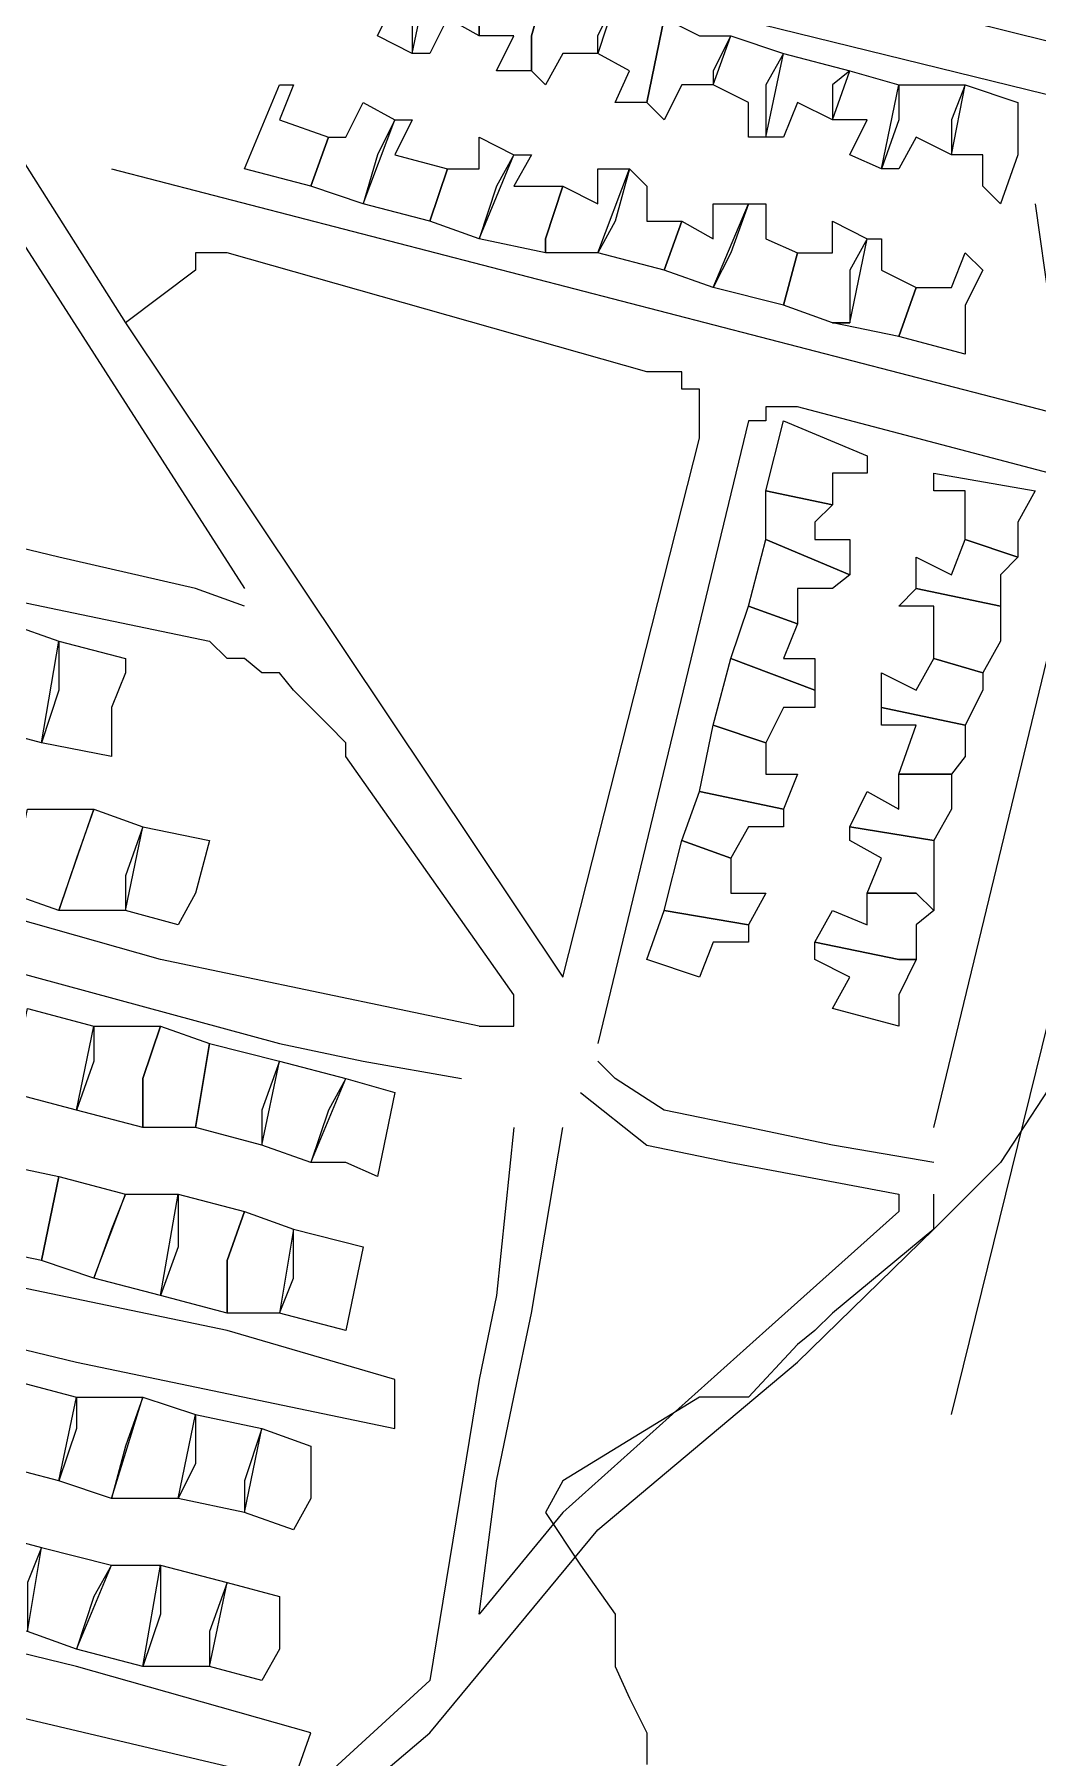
# Model space of a CAD drawing. Header units: millimetres. Extents: x -3588 to 75209, y -3737 to 38254.
# Drawn here: x 18929 to 19009.9, y 34189.9 to 34328.9 of the extents above; entities that cross this region are included whole.
import ezdxf

# ---------------------------------------------------------------- set-up
doc = ezdxf.new("R2010")
doc.units = ezdxf.units.MM
doc.layers.add('P', color=253, linetype='Continuous')

msp = doc.modelspace()

# ---------------------------------------------------------------- linework, layer by layer
at = {"layer": 'P'}
for points in [[(18834.749, 34343.755), (18836.158, 34346.3), (18845.76, 34347.708), (18857.891, 34346.3), (18918.865, 34331.624), (18920.289, 34331.624), (18920.289, 34330.216), (18921.698, 34330.216), (18921.698, 34328.808), (18936.373, 34305.65)], [(18834.749, 34343.755), (18836.158, 34346.3), (18845.76, 34347.708), (18857.891, 34346.3), (18918.865, 34331.624), (18920.289, 34331.624), (18920.289, 34330.216), (18921.698, 34330.216), (18921.698, 34328.808), (18936.373, 34305.65)], [(18943.143, 34345.179), (19020.489, 34325.975)], [(18867.493, 34340.939), (18867.493, 34338.394), (18916.048, 34325.975), (18917.457, 34325.975), (18917.457, 34324.855), (18918.865, 34324.855), (18920.289, 34324.855), (18920.289, 34323.43), (18921.698, 34322.022), (18945.975, 34284.205)], [(18942.022, 34340.939), (19019.08, 34322.022)], [(18959.514, 34331.624), (18959.514, 34327.383), (18956.698, 34328.808), (18958.106, 34331.624), (18955.561, 34331.624), (18955.561, 34335.577), (18960.939, 34334.169), (18959.514, 34331.624)], [(18964.892, 34331.624), (18964.892, 34328.808), (18962.347, 34330.216), (18960.939, 34327.383), (18959.514, 34327.383), (18960.939, 34334.169), (18964.892, 34334.169), (18964.892, 34331.624)], [(18969.117, 34328.808), (18969.117, 34325.975), (18966.3, 34325.975), (18967.708, 34328.808), (18964.892, 34328.808), (18964.892, 34334.169), (18970.253, 34332.745), (18969.117, 34328.808)], [(18969.117, 34328.808), (18970.253, 34332.745), (18975.886, 34331.624), (18974.478, 34327.383), (18971.661, 34327.383), (18970.253, 34324.855), (18969.117, 34325.975), (18969.117, 34328.808)], [(18974.478, 34328.808), (18975.886, 34331.624), (18979.839, 34330.216), (18978.431, 34323.43), (18975.886, 34323.43), (18977.022, 34325.975), (18974.478, 34327.383), (18974.478, 34328.808)], [(18983.792, 34325.975), (18983.792, 34324.855), (18981.263, 34324.855), (18979.839, 34322.022), (18978.431, 34323.43), (18979.839, 34330.216), (18982.672, 34328.808), (18985.216, 34328.808), (18983.792, 34325.975)], [(18988.033, 34324.855), (18988.033, 34320.614), (18986.625, 34320.614), (18986.625, 34323.43), (18983.792, 34324.855), (18985.216, 34328.808), (18989.441, 34327.383), (18988.033, 34324.855)], [(18993.394, 34324.855), (18993.394, 34322.022), (18990.578, 34323.43), (18989.441, 34320.614), (18988.033, 34320.614), (18989.441, 34327.383), (18994.803, 34325.975), (18993.394, 34324.855)], [(18998.755, 34322.022), (18997.347, 34318.069), (18994.803, 34319.205), (18996.211, 34322.022), (18993.394, 34322.022), (18994.803, 34325.975), (18998.755, 34324.855), (18998.755, 34322.022)], [(18951.336, 34316.661), (18945.975, 34318.069), (18948.792, 34324.855), (18949.928, 34324.855), (18948.792, 34322.022), (18952.745, 34320.614), (18951.336, 34316.661)], [(19002.996, 34322.022), (19002.996, 34319.205), (19000.164, 34320.614), (18998.755, 34318.069), (18997.347, 34318.069), (18998.755, 34324.855), (19004.117, 34324.855), (19002.996, 34322.022)], [(19008.358, 34319.205), (19006.949, 34315.253), (19005.541, 34316.661), (19005.541, 34319.205), (19002.996, 34319.205), (19004.117, 34324.855), (19008.358, 34323.43), (19008.358, 34319.205)], [(18956.698, 34319.205), (18955.561, 34315.253), (18951.336, 34316.661), (18952.745, 34320.614), (18954.153, 34320.614), (18955.561, 34323.43), (18958.106, 34322.022), (18956.698, 34319.205)], [(18960.939, 34313.844), (18955.561, 34315.253), (18958.106, 34322.022), (18959.514, 34322.022), (18958.106, 34319.205), (18962.347, 34318.069), (18960.939, 34313.844)], [(18966.3, 34316.661), (18964.892, 34312.42), (18960.939, 34313.844), (18962.347, 34318.069), (18964.892, 34318.069), (18964.892, 34320.614), (18967.708, 34319.205), (18966.3, 34316.661)], [(18970.253, 34312.42), (18970.253, 34311.3), (18964.892, 34312.42), (18967.708, 34319.205), (18969.117, 34319.205), (18967.708, 34316.661), (18971.661, 34316.661), (18970.253, 34312.42)], [(18935.237, 34318.069), (19013.719, 34297.744)], [(18975.886, 34313.844), (18974.478, 34311.3), (18970.253, 34311.3), (18970.253, 34312.42), (18971.661, 34316.661), (18974.478, 34315.253), (18974.478, 34318.069), (18977.022, 34318.069), (18975.886, 34313.844)], [(18979.839, 34309.891), (18974.478, 34311.3), (18977.022, 34318.069), (18978.431, 34316.661), (18978.431, 34313.844), (18981.263, 34313.844), (18979.839, 34309.891)], [(19009.766, 34315.253), (19010.902, 34307.059), (19012.311, 34298.881), (19013.719, 34290.975), (19013.719, 34281.373), (19015.127, 34273.195), (19015.127, 34265.001), (19013.719, 34255.687), (19012.311, 34246.084), (19006.949, 34237.907), (19001.588, 34232.545), (18993.394, 34225.76), (18991.986, 34224.351), (18990.578, 34223.231), (18986.625, 34218.99), (18982.672, 34218.99), (18971.661, 34212.221), (18970.253, 34209.676), (18973.07, 34205.435), (18975.886, 34201.482), (18975.886, 34197.257), (18977.022, 34194.713), (18978.431, 34191.896), (18978.431, 34189.351)], [(18985.216, 34311.3), (18983.792, 34308.483), (18979.839, 34309.891), (18981.263, 34313.844), (18983.792, 34312.42), (18983.792, 34315.253), (18986.625, 34315.253), (18985.216, 34311.3)], [(18989.441, 34307.059), (18983.792, 34308.483), (18986.625, 34315.253), (18988.033, 34315.253), (18988.033, 34312.42), (18990.578, 34311.3), (18989.441, 34307.059)], [(18994.803, 34309.891), (18994.803, 34305.65), (18993.394, 34305.65), (18989.441, 34307.059), (18990.578, 34311.3), (18993.394, 34311.3), (18993.394, 34313.844), (18996.211, 34312.42), (18994.803, 34309.891)], [(18945.975, 34282.781), (18942.022, 34284.205), (18931.012, 34286.734), (18913.504, 34290.975), (18883.593, 34297.744), (18867.493, 34303.106), (18834.749, 34309.891), (18826.844, 34312.42), (18825.435, 34311.3), (18824.027, 34309.891), (18822.619, 34307.059), (18817.241, 34286.734), (18811.88, 34266.409), (18803.702, 34230.001), (18799.749, 34213.629), (18795.508, 34198.665), (18794.1, 34191.896), (18791.555, 34181.157), (18790.147, 34176.932)], [(18936.373, 34305.65), (18971.661, 34252.87), (18982.672, 34296.336), (18982.672, 34297.744), (18982.672, 34298.881), (18982.672, 34300.289), (18981.263, 34300.289), (18981.263, 34301.697), (18979.839, 34301.697), (18978.431, 34301.697), (18944.567, 34311.3), (18943.143, 34311.3), (18942.022, 34311.3), (18942.022, 34309.891), (18936.373, 34305.65)], [(18998.755, 34304.53), (18993.394, 34305.65), (18994.803, 34305.65), (18996.211, 34312.42), (18997.347, 34312.42), (18997.347, 34309.891), (19000.164, 34308.483), (18998.755, 34304.53)], [(19004.117, 34307.059), (19004.117, 34303.106), (18998.755, 34304.53), (19000.164, 34308.483), (19002.996, 34308.483), (19004.117, 34311.3), (19005.541, 34309.891), (19004.117, 34307.059)], [(19001.588, 34240.723), (19013.719, 34290.975), (19013.719, 34292.095), (19013.719, 34293.52), (19012.311, 34293.52), (19010.902, 34293.52), (18990.578, 34298.881), (18989.441, 34298.881), (18988.033, 34298.881), (18988.033, 34297.744), (18986.625, 34297.744), (18974.478, 34247.509)], [(18996.211, 34294.928), (18996.211, 34293.52), (18993.394, 34293.52), (18993.394, 34290.975), (18988.033, 34292.095), (18989.441, 34297.744), (18996.211, 34294.928)], [(19008.358, 34289.567), (19008.358, 34286.734), (19004.117, 34288.158), (19004.117, 34292.095), (19001.588, 34292.095), (19001.588, 34293.52), (19009.766, 34292.095), (19008.358, 34289.567)], [(18964.892, 34248.917), (18939.19, 34254.278), (18920.289, 34259.64), (18895.724, 34265.001), (18885.001, 34267.834), (18883.593, 34269.242), (18886.409, 34276.011), (18888.954, 34289.567), (18888.954, 34290.975), (18890.362, 34292.095), (18917.457, 34285.326), (18943.143, 34279.964)], [(18991.986, 34289.567), (18991.986, 34288.158), (18994.803, 34288.158), (18994.803, 34285.326), (18988.033, 34288.158), (18988.033, 34292.095), (18993.394, 34290.975), (18991.986, 34289.567)], [(18994.803, 34285.326), (18993.394, 34284.205), (18990.578, 34284.205), (18990.578, 34281.373), (18986.625, 34282.781), (18988.033, 34288.158), (18994.803, 34285.326)], [(19008.358, 34286.734), (19006.949, 34285.326), (19006.949, 34282.781), (19000.164, 34284.205), (19000.164, 34286.734), (19002.996, 34285.326), (19004.117, 34288.158), (19008.358, 34286.734)], [(19006.949, 34279.964), (19005.541, 34277.42), (19001.588, 34278.556), (19001.588, 34282.781), (18998.755, 34282.781), (19000.164, 34284.205), (19006.949, 34282.781), (19006.949, 34279.964)], [(18991.986, 34277.42), (18991.986, 34276.011), (18985.216, 34278.556), (18986.625, 34282.781), (18990.578, 34281.373), (18989.441, 34278.556), (18991.986, 34278.556), (18991.986, 34277.42)], [(19002.996, 34217.582), (19019.08, 34282.781)], [(18931.012, 34276.011), (18929.603, 34271.77), (18924.242, 34273.195), (18927.059, 34281.373), (18931.012, 34279.964), (18931.012, 34276.011)], [(18935.237, 34274.603), (18935.237, 34270.65), (18929.603, 34271.77), (18931.012, 34279.964), (18936.373, 34278.556), (18936.373, 34277.42), (18935.237, 34274.603)], [(18964.892, 34248.917), (18966.3, 34248.917), (18967.708, 34248.917), (18967.708, 34250.325), (18967.708, 34251.446), (18954.153, 34270.65), (18954.153, 34271.77), (18952.745, 34273.195), (18951.336, 34274.603), (18949.928, 34276.011), (18948.792, 34277.42), (18947.384, 34277.42), (18945.975, 34278.556), (18944.567, 34278.556), (18943.143, 34279.964)], [(18991.986, 34276.011), (18991.986, 34274.603), (18989.441, 34274.603), (18988.033, 34271.77), (18983.792, 34273.195), (18985.216, 34278.556), (18991.986, 34276.011)], [(19005.541, 34276.011), (19004.117, 34273.195), (18997.347, 34274.603), (18997.347, 34277.42), (19000.164, 34276.011), (19001.588, 34278.556), (19005.541, 34277.42), (19005.541, 34276.011)], [(19004.117, 34270.65), (19002.996, 34269.242), (18998.755, 34269.242), (19000.164, 34273.195), (18997.347, 34273.195), (18997.347, 34274.603), (19004.117, 34273.195), (19004.117, 34270.65)], [(18988.033, 34270.65), (18988.033, 34269.242), (18990.578, 34269.242), (18989.441, 34266.409), (18982.672, 34267.834), (18983.792, 34273.195), (18988.033, 34271.77), (18988.033, 34270.65)], [(19002.996, 34266.409), (19001.588, 34263.881), (18994.803, 34265.001), (18996.211, 34267.834), (18998.755, 34266.409), (18998.755, 34269.242), (19002.996, 34269.242), (19002.996, 34266.409)], [(18989.441, 34266.409), (18989.441, 34265.001), (18986.625, 34265.001), (18985.216, 34262.456), (18981.263, 34263.881), (18982.672, 34267.834), (18989.441, 34266.409)], [(18932.42, 34262.456), (18931.012, 34258.231), (18927.059, 34259.64), (18928.467, 34266.409), (18933.828, 34266.409), (18932.42, 34262.456)], [(18936.373, 34261.048), (18936.373, 34258.231), (18931.012, 34258.231), (18933.828, 34266.409), (18937.781, 34265.001), (18936.373, 34261.048)], [(18942.022, 34259.64), (18940.614, 34257.095), (18936.373, 34258.231), (18937.781, 34265.001), (18943.143, 34263.881), (18942.022, 34259.64)], [(19001.588, 34261.048), (19001.588, 34258.231), (19000.164, 34259.64), (18996.211, 34259.64), (18997.347, 34262.456), (18994.803, 34263.881), (18994.803, 34265.001), (19001.588, 34263.881), (19001.588, 34261.048)], [(18958.106, 34220.399), (18944.567, 34224.351), (18917.457, 34230.001), (18897.132, 34235.362), (18879.64, 34239.315), (18878.216, 34239.315), (18878.216, 34240.723), (18879.64, 34248.917), (18881.048, 34257.095), (18882.168, 34262.456), (18882.168, 34263.881), (18883.593, 34263.881), (18909.279, 34258.231), (18948.792, 34247.509), (18955.561, 34246.084), (18963.467, 34244.676)], [(18985.216, 34261.048), (18985.216, 34259.64), (18988.033, 34259.64), (18986.625, 34257.095), (18979.839, 34258.231), (18981.263, 34263.881), (18985.216, 34262.456), (18985.216, 34261.048)], [(19000.164, 34257.095), (19000.164, 34254.278), (18998.755, 34254.278), (18991.986, 34255.687), (18993.394, 34258.231), (18996.211, 34257.095), (18996.211, 34259.64), (19000.164, 34259.64), (19001.588, 34258.231), (19000.164, 34257.095)], [(18986.625, 34257.095), (18986.625, 34255.687), (18983.792, 34255.687), (18982.672, 34252.87), (18978.431, 34254.278), (18979.839, 34258.231), (18986.625, 34257.095)], [(18998.755, 34251.446), (18998.755, 34248.917), (18993.394, 34250.325), (18994.803, 34252.87), (18991.986, 34254.278), (18991.986, 34255.687), (18998.755, 34254.278), (19000.164, 34254.278), (18998.755, 34251.446)], [(18933.828, 34246.084), (18932.42, 34242.132), (18927.059, 34243.556), (18928.467, 34250.325), (18933.828, 34248.917), (18933.828, 34246.084)], [(18937.781, 34244.676), (18937.781, 34240.723), (18932.42, 34242.132), (18933.828, 34248.917), (18939.19, 34248.917), (18937.781, 34244.676)], [(18937.781, 34244.676), (18939.19, 34248.917), (18943.143, 34247.509), (18942.022, 34240.723), (18937.781, 34240.723), (18937.781, 34244.676)], [(18947.384, 34242.132), (18947.384, 34239.315), (18942.022, 34240.723), (18943.143, 34247.509), (18948.792, 34246.084), (18947.384, 34242.132)], [(18952.745, 34242.132), (18951.336, 34237.907), (18947.384, 34239.315), (18948.792, 34246.084), (18954.153, 34244.676), (18952.745, 34242.132)], [(19001.588, 34237.907), (18993.394, 34239.315), (18986.625, 34240.723), (18979.839, 34242.132), (18975.886, 34244.676), (18974.478, 34246.084)], [(18954.153, 34237.907), (18951.336, 34237.907), (18954.153, 34244.676), (18958.106, 34243.556), (18956.698, 34236.77), (18954.153, 34237.907)], [(18973.07, 34243.556), (18978.431, 34239.315), (18985.216, 34237.907), (18998.755, 34235.362), (18998.755, 34233.954), (18988.033, 34224.351), (18971.661, 34209.676), (18964.892, 34201.482), (18966.3, 34212.221), (18967.708, 34218.99), (18969.117, 34225.76), (18971.661, 34240.723)], [(18967.708, 34240.723), (18966.3, 34227.184), (18964.892, 34220.399), (18960.939, 34196.121), (18947.384, 34183.702), (18933.828, 34174.388)], [(18925.651, 34233.954), (18925.651, 34237.907), (18931.012, 34236.77), (18929.603, 34230.001), (18924.242, 34231.121), (18925.651, 34233.954)], [(18935.237, 34232.545), (18933.828, 34228.592), (18929.603, 34230.001), (18931.012, 34236.77), (18936.373, 34235.362), (18935.237, 34232.545)], [(18951.336, 34191.896), (18932.42, 34197.257), (18909.279, 34202.906), (18871.446, 34210.796), (18870.038, 34212.221), (18870.038, 34213.629), (18875.399, 34235.362), (18876.807, 34235.362), (18898.54, 34231.121), (18916.048, 34225.76), (18932.42, 34221.807), (18958.106, 34216.446), (18958.106, 34220.399)], [(18940.614, 34231.121), (18939.19, 34227.184), (18933.828, 34228.592), (18936.373, 34235.362), (18940.614, 34235.362), (18940.614, 34231.121)], [(18936.373, 34171.571), (18949.928, 34182.582), (18960.939, 34191.896), (18974.478, 34208.268), (18990.578, 34221.807), (19001.588, 34232.545), (19001.588, 34235.362)], [(18944.567, 34230.001), (18944.567, 34225.76), (18939.19, 34227.184), (18940.614, 34235.362), (18945.975, 34233.954), (18944.567, 34230.001)], [(18944.567, 34230.001), (18945.975, 34233.954), (18949.928, 34232.545), (18948.792, 34225.76), (18944.567, 34225.76), (18944.567, 34230.001)], [(18949.928, 34228.592), (18949.928, 34232.545), (18955.561, 34231.121), (18954.153, 34224.351), (18948.792, 34225.76), (18949.928, 34228.592)], [(18932.42, 34216.446), (18931.012, 34212.221), (18925.651, 34213.629), (18927.059, 34220.399), (18932.42, 34218.99), (18932.42, 34216.446)], [(18936.373, 34215.037), (18935.237, 34210.796), (18931.012, 34212.221), (18932.42, 34218.99), (18937.781, 34218.99), (18936.373, 34215.037)], [(18942.022, 34213.629), (18940.614, 34210.796), (18935.237, 34210.796), (18937.781, 34218.99), (18942.022, 34217.582), (18942.022, 34213.629)], [(18945.975, 34212.221), (18945.975, 34209.676), (18940.614, 34210.796), (18942.022, 34217.582), (18947.384, 34216.446), (18945.975, 34212.221)], [(18951.336, 34210.796), (18949.928, 34208.268), (18945.975, 34209.676), (18947.384, 34216.446), (18951.336, 34215.037), (18951.336, 34210.796)], [(18928.467, 34204.027), (18928.467, 34200.074), (18922.818, 34201.482), (18924.242, 34208.268), (18929.603, 34206.859), (18928.467, 34204.027)], [(18909.279, 34137.691), (18876.807, 34145.885), (18857.891, 34149.822), (18856.482, 34149.822), (18855.074, 34151.246), (18859.315, 34167.618), (18861.844, 34176.932), (18864.676, 34190.472), (18868.629, 34205.435), (18868.629, 34206.859), (18870.038, 34206.859), (18871.446, 34206.859), (18898.54, 34200.074), (18949.928, 34187.943), (18951.336, 34191.896)], [(18933.828, 34202.906), (18932.42, 34198.665), (18928.467, 34200.074), (18929.603, 34206.859), (18935.237, 34205.435), (18933.828, 34202.906)], [(18939.19, 34201.482), (18937.781, 34197.257), (18932.42, 34198.665), (18935.237, 34205.435), (18939.19, 34205.435), (18939.19, 34201.482)], [(18943.143, 34200.074), (18943.143, 34197.257), (18937.781, 34197.257), (18939.19, 34205.435), (18944.567, 34204.027), (18943.143, 34200.074)], [(18948.792, 34198.665), (18947.384, 34196.121), (18943.143, 34197.257), (18944.567, 34204.027), (18948.792, 34202.906), (18948.792, 34198.665)]]:
    msp.add_lwpolyline(points, dxfattribs=at)

doc.saveas('drawing.dxf')
